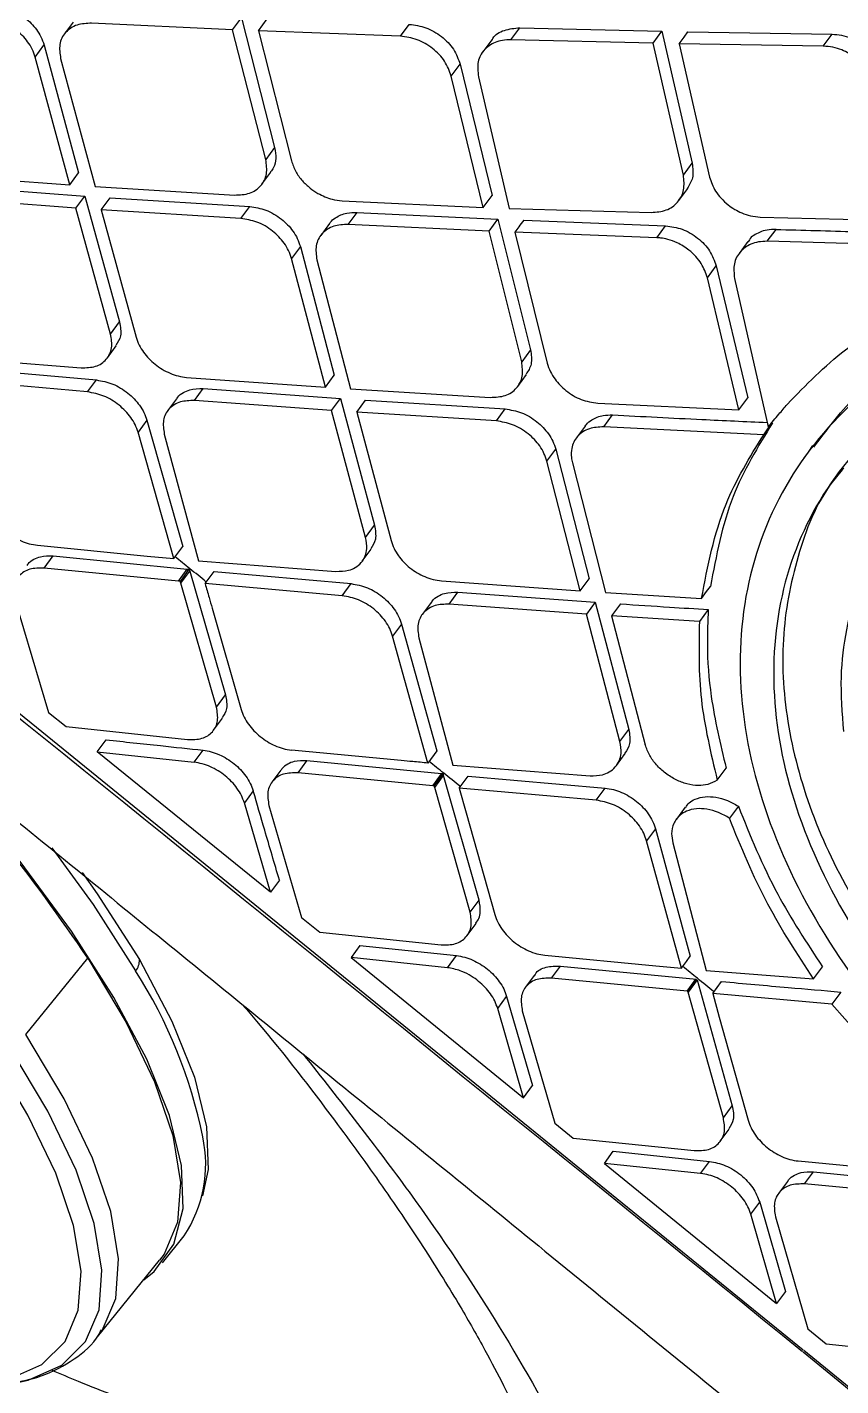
# Model space of a CAD drawing. Extents: x 832 to 912, y 781 to 934.
# Drawn here: x 896.175 to 897.065, y 876.76 to 878.246 of the extents above; entities that cross this region are included whole.
import ezdxf

# ---------------------------------------------------------------- set-up
doc = ezdxf.new("R2010")
doc.units = 0
doc.header["$MEASUREMENT"] = 0
doc.layers.add('1', color=4, linetype='Continuous')

# ---------------------------------------------------------------- blocks, each defined once
blk = doc.blocks.new('2026 SOVEREIGN HL')
at = {"layer": '1', "color": 3, "linetype": 'Continuous', "lineweight": 25}
for p, q in [((65.2946, 79.7044), (63.0382, 81.536)), ((64.4964, 81.1562), (64.4867, 81.143)), ((64.6708, 81.1478), (64.5166, 81.1551)), ((64.6708, 81.1478), (64.6805, 81.1608)), ((64.6805, 81.1609), (64.7167, 81.0191)), ((64.6989, 81.1466), (64.7086, 81.1597)), ((64.8542, 81.1407), (64.8639, 81.1538)), ((64.7071, 81.006), (64.6708, 81.1478)), ((64.6989, 81.1466), (64.735, 81.0045)), ((64.8542, 81.1407), (64.6989, 81.1466)), ((64.954, 81.1368), (64.9443, 81.1237)), ((64.9751, 81.137), (64.9848, 81.1501)), ((65.1304, 81.1331), (64.9751, 81.137)), ((64.9848, 81.1501), (65.1401, 81.1463)), ((65.1304, 81.1331), (65.14, 81.1462)), ((65.1401, 81.1463), (65.1732, 81.0021)), ((65.1686, 81.1457), (65.3263, 81.143)), ((65.3166, 81.1299), (65.3263, 81.143)), ((64.4549, 81.1181), (64.4645, 81.1312)), ((64.4646, 81.1312), (64.5023, 80.9915)), ((65.1636, 80.989), (65.1304, 81.1331)), ((65.3166, 81.1299), (65.1589, 81.1326)), ((65.1589, 81.1326), (65.1923, 80.9868)), ((64.4926, 80.9783), (64.4549, 81.1181)), ((64.4827, 81.1165), (64.5203, 80.9765)), ((64.9098, 81.0972), (64.9195, 81.1103)), ((64.9195, 81.1103), (64.9545, 80.9668)), ((64.9448, 80.9537), (64.9098, 81.0972)), ((64.9395, 81.0966), (64.973, 80.9526)), ((64.7167, 81.0191), (64.7071, 81.006)), ((65.1636, 80.989), (65.1732, 81.0021)), ((64.3411, 80.9893), (64.4926, 80.9783)), ((64.4926, 80.9783), (64.5023, 80.9915)), ((64.7028, 80.9791), (64.7125, 80.9923)), ((64.3593, 80.9772), (64.5092, 80.9661)), ((64.5203, 80.9765), (64.673, 80.9672)), ((65.1586, 80.9612), (65.1683, 80.9743)), ((64.4995, 80.953), (64.3496, 80.964)), ((64.4995, 80.953), (64.5092, 80.9661)), ((64.5092, 80.9661), (64.5471, 80.8284)), ((64.5271, 80.9511), (64.5368, 80.9643)), ((64.5368, 80.9642), (64.6894, 80.9547)), ((64.7905, 80.9609), (64.9448, 80.9537)), ((64.9448, 80.9537), (64.9545, 80.9668)), ((64.5374, 80.8152), (64.4995, 80.953)), ((64.5271, 80.9511), (64.5652, 80.8118)), ((64.6797, 80.9416), (64.5271, 80.9511)), ((64.6797, 80.9416), (64.6894, 80.9547)), ((64.7971, 80.9351), (64.8068, 80.9482)), ((64.8067, 80.9482), (64.9609, 80.9408)), ((64.973, 80.9526), (65.1284, 80.9481)), ((65.2477, 80.943), (65.4044, 80.9391)), ((64.7768, 80.9361), (64.7671, 80.9229)), ((64.9512, 80.9277), (64.7971, 80.9351)), ((64.9512, 80.9277), (64.9609, 80.9408)), ((64.9868, 80.785), (64.9512, 80.9277)), ((64.9609, 80.9408), (64.9965, 80.7981)), ((64.989, 80.9396), (65.1442, 80.9336)), ((65.1345, 80.9205), (65.1442, 80.9336)), ((65.2553, 80.9166), (65.2649, 80.9296)), ((65.1345, 80.9205), (64.9793, 80.9265)), ((64.9793, 80.9265), (65.0147, 80.7835)), ((65.2341, 80.9164), (65.2245, 80.9033)), ((65.4103, 80.9124), (65.2553, 80.9166)), ((64.7448, 80.9109), (64.7351, 80.8978)), ((64.7448, 80.9109), (64.7818, 80.7702)), ((64.7722, 80.7571), (64.7351, 80.8978)), ((64.7629, 80.8962), (64.7998, 80.7552)), ((65.1899, 80.8767), (65.1995, 80.8897)), ((65.1995, 80.8898), (65.2339, 80.7453)), ((65.2242, 80.7323), (65.1899, 80.8767)), ((65.2195, 80.876), (65.2563, 80.7137)), ((64.5374, 80.8152), (64.5471, 80.8284)), ((64.5338, 80.7892), (64.5435, 80.8024)), ((64.9965, 80.7981), (64.9868, 80.785)), ((64.3552, 80.7901), (64.5051, 80.7783)), ((64.5122, 80.7519), (64.3624, 80.7652)), ((64.3722, 80.7784), (64.5219, 80.765)), ((64.5122, 80.7519), (64.5219, 80.765)), ((64.6205, 80.7678), (64.7722, 80.7571)), ((64.7722, 80.7571), (64.7818, 80.7702)), ((64.9825, 80.758), (64.9921, 80.7711)), ((64.6289, 80.7425), (64.6386, 80.7556)), ((64.6386, 80.7556), (64.7886, 80.7447)), ((64.7998, 80.7552), (64.9525, 80.7459)), ((64.6094, 80.7445), (64.5997, 80.7313)), ((64.7789, 80.7316), (64.6289, 80.7425)), ((64.7789, 80.7316), (64.7886, 80.7447)), ((64.7886, 80.7447), (64.8259, 80.6061)), ((64.8066, 80.7297), (64.8162, 80.7428)), ((64.8162, 80.7428), (64.9688, 80.7333)), ((65.07, 80.7396), (65.2242, 80.7323)), ((65.2242, 80.7323), (65.2339, 80.7453)), ((64.5771, 80.721), (64.5674, 80.7078)), ((64.5771, 80.721), (64.6162, 80.583)), ((64.8162, 80.5929), (64.7789, 80.7316)), ((64.9591, 80.7202), (64.8066, 80.7297)), ((64.8066, 80.7297), (64.844, 80.5895)), ((64.9591, 80.7202), (64.9688, 80.7333)), ((65.0765, 80.7137), (65.0861, 80.7267)), ((64.6064, 80.5698), (64.5674, 80.7078)), ((64.596, 80.7058), (64.6336, 80.5673)), ((65.0561, 80.7146), (65.0464, 80.7014)), ((65.2514, 80.7051), (65.0765, 80.7137)), ((65.0144, 80.6762), (65.024, 80.6892)), ((65.0508, 80.5346), (65.0144, 80.6762)), ((65.024, 80.6893), (65.0605, 80.5477)), ((65.0422, 80.6745), (65.0784, 80.5327)), ((64.8162, 80.5929), (64.8259, 80.6061)), ((64.4574, 80.5842), (64.5772, 80.5725)), ((64.4647, 80.5594), (64.4745, 80.5726)), ((64.4745, 80.5726), (64.6212, 80.5582)), ((64.5772, 80.5725), (64.6064, 80.5698)), ((64.8125, 80.5668), (64.8222, 80.5799)), ((64.6115, 80.545), (64.4647, 80.5594)), ((64.6115, 80.545), (64.6212, 80.5582)), ((64.6136, 80.5448), (64.6233, 80.558)), ((64.6212, 80.5582), (64.6233, 80.558)), ((64.6233, 80.558), (64.6239, 80.5561)), ((64.6336, 80.5673), (64.7837, 80.5557)), ((64.6141, 80.5429), (64.6238, 80.5561)), ((64.6531, 80.4074), (64.6141, 80.5429)), ((64.6239, 80.5561), (64.6629, 80.4206)), ((64.6407, 80.5423), (64.6504, 80.5555)), ((64.7906, 80.5291), (64.6407, 80.5423)), ((64.6504, 80.5555), (64.8003, 80.5423)), ((64.7906, 80.5291), (64.8003, 80.5423)), ((64.8991, 80.5453), (65.0508, 80.5346)), ((65.0508, 80.5346), (65.0605, 80.5477)), ((64.9074, 80.5198), (64.9171, 80.5329)), ((64.9171, 80.533), (65.0672, 80.5221)), ((65.0784, 80.5327), (65.1835, 80.5261)), ((64.4331, 80.524), (64.4694, 80.4016)), ((64.6484, 80.5154), (64.6801, 80.4048)), ((64.8878, 80.5217), (64.8781, 80.5086)), ((65.0575, 80.5089), (64.9074, 80.5198)), ((65.0671, 80.522), (65.0575, 80.5089)), ((65.0672, 80.5221), (65.1039, 80.3827)), ((65.0948, 80.5202), (65.0851, 80.5071)), ((65.1908, 80.514), (65.1811, 80.5009)), ((64.8554, 80.4981), (64.8457, 80.4849)), ((64.8554, 80.4981), (64.894, 80.3594)), ((65.0942, 80.3696), (65.0575, 80.5089)), ((65.1811, 80.5009), (65.0851, 80.5071)), ((65.0851, 80.5071), (65.122, 80.3662)), ((64.8842, 80.3462), (64.8457, 80.4849)), ((64.8744, 80.4829), (64.9114, 80.3437)), ((64.6531, 80.4074), (64.6629, 80.4206)), ((64.4694, 80.4016), (64.4886, 80.386)), ((64.6499, 80.3821), (64.6597, 80.3953)), ((64.4886, 80.386), (64.6214, 80.3719)), ((65.0942, 80.3696), (65.1039, 80.3827)), ((64.5228, 80.3584), (64.5326, 80.3716)), ((64.7121, 80.205), (64.5228, 80.3584)), ((64.5228, 80.3584), (64.6287, 80.347)), ((64.6287, 80.347), (64.6384, 80.3602)), ((64.8552, 80.3489), (64.7351, 80.3604)), ((64.7423, 80.3354), (64.752, 80.3486)), ((64.8992, 80.3344), (64.752, 80.3486)), ((64.894, 80.3594), (64.8842, 80.3462)), ((65.0904, 80.3434), (65.1001, 80.3565)), ((64.7234, 80.3383), (64.7137, 80.3251)), ((64.8895, 80.3213), (64.7423, 80.3354)), ((64.8895, 80.3213), (64.8992, 80.3344)), ((64.8913, 80.3211), (64.901, 80.3342)), ((64.9114, 80.3437), (65.0616, 80.3322)), ((65.2006, 80.3275), (65.2103, 80.3407)), ((64.8918, 80.3194), (64.9015, 80.3326)), ((64.9304, 80.1831), (64.8918, 80.3194)), ((64.9402, 80.1963), (64.9015, 80.3326)), ((64.9184, 80.3186), (64.9282, 80.3318)), ((64.9282, 80.3318), (65.0781, 80.3187)), ((65.0684, 80.3055), (65.0781, 80.3187)), ((64.6933, 80.3158), (64.6836, 80.3025)), ((64.9184, 80.3186), (64.926, 80.2918)), ((65.0684, 80.3055), (64.9184, 80.3186)), ((64.7121, 80.205), (64.6836, 80.3025)), ((64.7105, 80.2998), (64.7462, 80.1773)), ((64.926, 80.2918), (64.9574, 80.1805)), ((65.1656, 80.298), (65.1559, 80.2849)), ((65.2237, 80.299), (65.2139, 80.2859)), ((65.1331, 80.2743), (65.1234, 80.2611)), ((65.1331, 80.2743), (65.1712, 80.135)), ((65.1615, 80.1219), (65.1234, 80.2611)), ((65.152, 80.2591), (65.1887, 80.1194)), ((64.7219, 80.2182), (64.7121, 80.205)), ((64.9304, 80.1831), (64.9402, 80.1963)), ((64.7462, 80.1773), (64.766, 80.1613)), ((64.9272, 80.1576), (64.9369, 80.1708)), ((64.766, 80.1613), (64.8986, 80.1474)), ((64.81, 80.1468), (64.8002, 80.1335)), ((64.81, 80.1468), (64.9155, 80.1356)), ((64.4446, 80.0493), (64.5123, 80.1328)), ((64.8002, 80.1335), (64.9889, 79.9803)), ((64.9058, 80.1224), (64.8002, 80.1335)), ((64.9058, 80.1224), (64.9155, 80.1356)), ((65.0123, 80.136), (65.1334, 80.1245)), ((65.0005, 80.1138), (64.9908, 80.1006)), ((65.0194, 80.111), (65.0292, 80.1241)), ((65.1676, 80.0968), (65.0194, 80.111)), ((65.0292, 80.1241), (65.1779, 80.1099)), ((65.1334, 80.1245), (65.1615, 80.1219)), ((65.1887, 80.1194), (65.306, 80.1102)), ((65.306, 80.1102), (65.3157, 80.1234)), ((65.1676, 80.0968), (65.1773, 80.1099)), ((65.1685, 80.0967), (65.1783, 80.1099)), ((65.1785, 80.109), (65.1688, 80.0958)), ((65.2073, 79.9583), (65.1688, 80.0958)), ((65.1785, 80.109), (65.2171, 79.9715)), ((65.1957, 80.0942), (65.2054, 80.1073)), ((64.9606, 80.0779), (64.9703, 80.0911)), ((64.9703, 80.0911), (64.9986, 79.9935)), ((65.1957, 80.0942), (65.2029, 80.0682)), ((65.326, 80.0827), (65.1957, 80.0942)), ((65.4154, 79.981), (65.326, 80.0827)), ((64.9889, 79.9803), (64.9606, 80.0779)), ((64.9875, 80.0751), (65.023, 79.9526)), ((65.2029, 80.0682), (65.2344, 79.9557)), ((64.9889, 79.9803), (64.9986, 79.9935)), ((65.2073, 79.9583), (65.2171, 79.9715)), ((65.023, 79.9526), (65.0431, 79.9362)), ((65.0431, 79.9362), (65.1754, 79.9224)), ((65.204, 79.9328), (65.2138, 79.946)), ((65.0772, 79.9085), (65.0869, 79.9217)), ((65.0869, 79.9217), (65.1923, 79.9106)), ((65.0772, 79.9085), (65.2655, 79.7552)), ((65.1825, 79.8975), (65.0772, 79.9085)), ((65.1825, 79.8975), (65.1923, 79.9106)), ((65.2892, 79.9111), (65.4106, 79.8995)), ((65.2773, 79.8888), (65.2676, 79.8756)), ((65.2962, 79.886), (65.306, 79.8992)), ((65.306, 79.8992), (65.4546, 79.8848)), ((65.4446, 79.8717), (65.2962, 79.886)), ((65.2373, 79.8528), (65.2471, 79.866)), ((65.2471, 79.866), (65.2752, 79.7684)), ((65.2655, 79.7552), (65.2373, 79.8528)), ((65.2643, 79.8501), (65.2996, 79.7274)), ((64.594, 79.7999), (64.6176, 79.8291)), ((64.5232, 79.719), (64.5909, 79.8025)), ((65.2752, 79.7684), (65.2655, 79.7552)), ((65.2996, 79.7274), (65.3197, 79.711)), ((64.5232, 79.719), (64.527, 79.7239)), ((65.3197, 79.711), (65.452, 79.6972)), ((67.9497, 77.5304), (65.2952, 79.7039))]:
    blk.add_line(p, q, dxfattribs=at)
at = {"layer": '1', "color": 3, "linetype": 'Continuous', "lineweight": 25, "flags": 128}
for points in [[(65.1589, 81.1326), (65.1644, 81.1399), (65.1686, 81.1457)], [(64.429, 79.6676), (64.4473, 79.6716), (64.4841, 79.688), (64.51, 79.7137), (64.5247, 79.7485), (64.5278, 79.7917), (64.5194, 79.8428), (64.4996, 79.901), (64.4686, 79.9654), (64.427, 80.0352), (64.3753, 80.1092), (64.3143, 80.1865), (64.2449, 80.2659), (64.168, 80.3462), (64.0849, 80.4263), (63.9966, 80.505), (63.9046, 80.5811), (63.8102, 80.6536), (63.7146, 80.7213), (63.6194, 80.7834), (63.5259, 80.8388), (63.4354, 80.8868), (63.3494, 80.9267)], [(64.426, 79.6725), (64.4622, 79.6886), (64.4876, 79.7139), (64.502, 79.748), (64.5051, 79.7905), (64.4968, 79.8407), (64.4774, 79.8978), (64.447, 79.9611), (64.4061, 80.0297)], [(65.2514, 80.7051), (65.2568, 80.7125), (65.2611, 80.7183)], [(65.3049, 80.6932), (65.3, 80.6862), (65.295, 80.6793)], [(64.6064, 80.5698), (64.6119, 80.5772), (64.6162, 80.583)], [(65.1835, 80.5261), (65.189, 80.5336), (65.1932, 80.5392)], [(64.5738, 79.7813), (64.5851, 79.7904), (64.6066, 79.8202), (64.6166, 79.859), (64.6149, 79.9061), (64.6016, 79.9608), (64.5768, 80.0223), (64.541, 80.0898), (64.4946, 80.1622), (64.4384, 80.2386), (64.373, 80.3177), (64.3134, 80.3838)], [(64.4731, 80.2533), (64.5182, 80.1914), (64.5646, 80.1189)], [(64.5062, 80.2266), (64.5227, 80.2032), (64.5688, 80.1312)], [(64.5123, 80.1328), (64.5542, 80.0626), (64.5854, 79.9977), (64.6053, 79.9391), (64.6138, 79.8877), (64.6106, 79.8442), (64.5959, 79.8092), (64.5909, 79.8025)], [(64.5688, 80.1312), (64.6044, 80.0641), (64.629, 80.0029), (64.6422, 79.9485), (64.6439, 79.9017), (64.6379, 79.8729)], [(65.1615, 80.1219), (65.167, 80.1292), (65.1712, 80.135)], [(65.3357, 80.0958), (65.3303, 80.0885), (65.326, 80.0827)], [(64.527, 79.7239), (64.5282, 79.7257), (64.543, 79.7607), (64.5461, 79.8042), (64.5377, 79.8557), (64.5177, 79.9142), (64.4865, 79.9791), (64.4446, 80.0493)]]:
    blk.add_lwpolyline(points, dxfattribs=at)
at = {"layer": '1', "color": 3, "linetype": 'Continuous', "lineweight": 25}
for centre, radius, start, end in [((62.9241, 79.0686), 1.9118, 33.8243, 43.4616), ((64.552, 80.1301), 0.0169, 318.5988, 3.7567), ((64.1069, 79.8278), 0.5425, 11.6619, 32.4593), ((64.4994, 79.9076), 0.1419, 326.421, 12.1469)]:
    blk.add_arc(centre, radius, start, end, dxfattribs=at)
for points, knots in [([(65.2939, 79.7025), (64.8285, 80.0795), (64.1129, 80.6591), (62.8118, 81.69), (61.978, 82.3464), (61.3973, 82.8036)], [0, 0, 0, 0, 0.360925, 0.55487, 1, 1, 1, 1]), ([(61.3533, 82.7876), (61.4809, 82.6836), (61.7413, 82.4714), (62.1237, 82.1604), (62.4895, 81.8632), (62.8226, 81.5926), (63.1215, 81.3499), (63.3865, 81.1347), (63.6181, 80.9467), (63.818, 80.7843), (64.0052, 80.6322), (64.1895, 80.4824), (64.3846, 80.3237), (64.5854, 80.1603), (64.7957, 79.9891), (65.0202, 79.8062), (65.2592, 79.6114), (65.5153, 79.4025), (65.7928, 79.1761), (66.1009, 78.9244), (66.4468, 78.6418), (66.8224, 78.3345), (67.2266, 78.0038), (67.6579, 77.651), (68.1234, 77.2704), (68.6072, 76.8749), (68.9361, 76.6068), (69.0982, 76.4746)], [0, 0, 0, 0, 0.049445, 0.100866, 0.148055, 0.191016, 0.22976, 0.263698, 0.293563, 0.319356, 0.341079, 0.366002, 0.390687, 0.416599, 0.443737, 0.472101, 0.503524, 0.536326, 0.571311, 0.611051, 0.655739, 0.705377, 0.75672, 0.812473, 0.872625, 0.937195, 1, 1, 1, 1]), ([(65.0726, 79.1273), (65.0527, 79.1134), (65.013, 79.0855), (64.9253, 79.07), (64.8183, 79.0741), (64.6918, 79.0996), (64.5488, 79.1451), (64.3912, 79.2101), (64.2218, 79.2934), (64.0433, 79.3933), (63.8586, 79.5082), (63.6709, 79.6357), (63.4834, 79.7736), (63.2991, 79.9198), (63.1214, 80.0717), (62.9533, 80.2269), (62.7975, 80.3829), (62.6566, 80.5371), (62.5337, 80.6869), (62.431, 80.8299), (62.3503, 80.964), (62.293, 81.0869), (62.2602, 81.1965), (62.2534, 81.2905), (62.2702, 81.3691), (62.3023, 81.4061), (62.3183, 81.4246)], [0, 0, 0, 0, 0.041545, 0.083199, 0.124791, 0.166409, 0.208193, 0.249806, 0.291498, 0.333126, 0.374848, 0.41649, 0.458179, 0.499798, 0.541472, 0.583108, 0.624768, 0.666533, 0.708215, 0.749902, 0.791642, 0.833488, 0.875109, 0.916773, 0.958434, 1, 1, 1, 1]), ([(64.9884, 79.3769), (64.9754, 79.3672), (64.9512, 79.3492), (64.9055, 79.3355), (64.8679, 79.3306), (64.8407, 79.3296), (64.8242, 79.3296), (64.8089, 79.3302), (64.7952, 79.3312), (64.7831, 79.3323), (64.7727, 79.3334), (64.7448, 79.3369), (64.6995, 79.3451), (64.6343, 79.362), (64.5821, 79.3785), (64.5418, 79.3926), (64.5129, 79.4034), (64.4833, 79.4151), (64.4532, 79.4275), (64.4225, 79.4407), (64.3834, 79.4582), (64.3238, 79.4863), (64.2601, 79.5188), (64.1996, 79.5514), (64.1545, 79.5766), (64.1045, 79.6054), (64.0496, 79.6382), (63.9897, 79.6752), (63.9254, 79.7165), (63.8576, 79.7615), (63.7876, 79.8096), (63.7124, 79.8631), (63.633, 79.9217), (63.5559, 79.9808), (63.491, 80.0322), (63.409, 80.0988), (63.3058, 80.1862), (63.2109, 80.2718), (63.1493, 80.3297), (63.118, 80.3596), (63.0872, 80.3895), (63.0571, 80.4195), (63.0275, 80.4493), (62.9967, 80.481), (62.9552, 80.5247), (62.9089, 80.575), (62.8605, 80.63), (62.8202, 80.6776), (62.7825, 80.7242), (62.7466, 80.7705), (62.7109, 80.8191), (62.6703, 80.8778), (62.6307, 80.9408), (62.5955, 81.0041), (62.5742, 81.0484), (62.5612, 81.0788), (62.5536, 81.098), (62.5467, 81.1167), (62.5407, 81.1351), (62.5354, 81.153), (62.5309, 81.1704), (62.5281, 81.1832), (62.5259, 81.1946), (62.5238, 81.2072), (62.5219, 81.2226), (62.5207, 81.2387), (62.5203, 81.2536), (62.5209, 81.2699), (62.5227, 81.2874), (62.5282, 81.3164), (62.542, 81.3532), (62.564, 81.3767), (62.575, 81.3885)], [0, 0, 0, 0, 0.032081, 0.059652, 0.082702, 0.091195, 0.098855, 0.105681, 0.111672, 0.116829, 0.121151, 0.124638, 0.151188, 0.173893, 0.194608, 0.203779, 0.212951, 0.222125, 0.2313, 0.240476, 0.249653, 0.265685, 0.291888, 0.302887, 0.315016, 0.328277, 0.342668, 0.358189, 0.37484, 0.392277, 0.410073, 0.428231, 0.449604, 0.470705, 0.487513, 0.500029, 0.535065, 0.5701, 0.57928, 0.588461, 0.597641, 0.606822, 0.616002, 0.625183, 0.63602, 0.656478, 0.672124, 0.68777, 0.701872, 0.717004, 0.733165, 0.750356, 0.776854, 0.799603, 0.820408, 0.828267, 0.836125, 0.843981, 0.851836, 0.859689, 0.867541, 0.875391, 0.87742, 0.883558, 0.893406, 0.900174, 0.907996, 0.916871, 0.926798, 0.937775, 0.968905, 1, 1, 1, 1]), ([(64.4089, 81.1747), (64.4148, 81.1738), (64.4268, 81.1719), (64.4439, 81.1618), (64.4551, 81.1504), (64.4616, 81.14), (64.4636, 81.1342), (64.4646, 81.1312)], [0, 0, 0, 0, 0.244814, 0.498532, 0.730586, 0.860738, 1, 1, 1, 1]), ([(64.4549, 81.1181), (64.4539, 81.121), (64.452, 81.1267), (64.4455, 81.1371), (64.4365, 81.1464), (64.4259, 81.1535), (64.4141, 81.1593), (64.4051, 81.1607), (64.3992, 81.1616)], [0, 0, 0, 0, 0.137001, 0.266105, 0.499701, 0.628332, 0.754846, 1, 1, 1, 1]), ([(64.5166, 81.1551), (64.5111, 81.1548), (64.5027, 81.1544), (64.4935, 81.1499), (64.4861, 81.1435), (64.4804, 81.1324), (64.4819, 81.1218), (64.4827, 81.1165)], [0, 0, 0, 0, 0.239969, 0.368005, 0.501066, 0.750365, 1, 1, 1, 1]), ([(64.8639, 81.1538), (64.87, 81.153), (64.8822, 81.1513), (64.8996, 81.1411), (64.9134, 81.1269), (64.9175, 81.1158), (64.9195, 81.1103)], [0, 0, 0, 0, 0.250022, 0.499999, 0.750004, 1, 1, 1, 1]), ([(64.9098, 81.0972), (64.9078, 81.1027), (64.9038, 81.1138), (64.8899, 81.128), (64.8726, 81.1383), (64.8603, 81.1399), (64.8542, 81.1407)], [0, 0, 0, 0, 0.249991, 0.500011, 0.749983, 1, 1, 1, 1]), ([(64.9751, 81.137), (64.972, 81.1369), (64.9659, 81.1367), (64.9553, 81.1336), (64.945, 81.1264), (64.9378, 81.1131), (64.9389, 81.1022), (64.9395, 81.0966)], [0, 0, 0, 0, 0.134275, 0.262703, 0.500918, 0.744206, 1, 1, 1, 1]), ([(64.9544, 81.1366), (64.9547, 81.1372), (64.9571, 81.1424), (64.9675, 81.1484), (64.979, 81.1495), (64.9848, 81.1501)], [0, 0, 0, 0, 0.064232, 0.528593, 1, 1, 1, 1]), ([(65.3263, 81.143), (65.3297, 81.1428), (65.3365, 81.1423), (65.3465, 81.1391), (65.3557, 81.1344), (65.3663, 81.1267), (65.3767, 81.1149), (65.3801, 81.1044), (65.3818, 81.0994)], [0, 0, 0, 0, 0.140708, 0.27698, 0.40883, 0.536261, 0.776784, 1, 1, 1, 1]), ([(65.3721, 81.0863), (65.3702, 81.0919), (65.3663, 81.1032), (65.3529, 81.1173), (65.3391, 81.1253), (65.3268, 81.1292), (65.3201, 81.1297), (65.3166, 81.1299)], [0, 0, 0, 0, 0.251335, 0.499124, 0.724412, 0.856016, 1, 1, 1, 1]), ([(64.7167, 81.0191), (64.7174, 81.015), (64.7186, 81.0073), (64.7165, 80.9982), (64.7134, 80.994), (64.7123, 80.9925)], [0, 0, 0, 0, 0.4113942, 0.7829332, 1, 1, 1, 1]), ([(64.673, 80.9672), (64.6786, 80.9674), (64.69, 80.9679), (64.7023, 80.9766), (64.7092, 80.9898), (64.7078, 81.0006), (64.7071, 81.006)], [0, 0, 0, 0, 0.250014, 0.500007, 0.749992, 1, 1, 1, 1]), ([(64.735, 81.0045), (64.7364, 81.0006), (64.739, 80.993), (64.7464, 80.9829), (64.7549, 80.9749), (64.7658, 80.9676), (64.7781, 80.9624), (64.7869, 80.9613), (64.7905, 80.9609)], [0, 0, 0, 0, 0.181435, 0.346843, 0.496138, 0.629361, 0.846652, 1, 1, 1, 1]), ([(65.1732, 81.0021), (65.1739, 80.9965), (65.1752, 80.9861), (65.1702, 80.9782), (65.1679, 80.9745)], [0, 0, 0, 0, 0.5392329, 1, 1, 1, 1]), ([(65.1284, 80.9481), (65.1341, 80.9486), (65.1456, 80.9495), (65.1581, 80.9588), (65.1653, 80.9724), (65.1642, 80.9835), (65.1636, 80.989)], [0, 0, 0, 0, 0.250003, 0.499993, 0.749986, 1, 1, 1, 1]), ([(65.1923, 80.9868), (65.1941, 80.9816), (65.1968, 80.9735), (65.2047, 80.9634), (65.2139, 80.9547), (65.2252, 80.9481), (65.2374, 80.944), (65.2441, 80.9434), (65.2477, 80.943)], [0, 0, 0, 0, 0.233466, 0.362655, 0.499758, 0.720691, 0.853148, 1, 1, 1, 1]), ([(64.6894, 80.9547), (64.6953, 80.9537), (64.7073, 80.9518), (64.7244, 80.9417), (64.7355, 80.9301), (64.742, 80.9196), (64.7438, 80.9139), (64.7448, 80.9109)], [0, 0, 0, 0, 0.246042, 0.499585, 0.733984, 0.863181, 1, 1, 1, 1]), ([(64.7769, 80.936), (64.7771, 80.9364), (64.7786, 80.9389), (64.7844, 80.9435), (64.7941, 80.948), (64.803, 80.9482), (64.8068, 80.9482)], [0, 0, 0, 0, 0.041473, 0.286977, 0.696427, 1, 1, 1, 1]), ([(64.7351, 80.8978), (64.7342, 80.9007), (64.7323, 80.9064), (64.7259, 80.9169), (64.7148, 80.9286), (64.6976, 80.9387), (64.6856, 80.9406), (64.6797, 80.9416)], [0, 0, 0, 0, 0.135209, 0.26385, 0.500361, 0.754084, 1, 1, 1, 1]), ([(64.7971, 80.9351), (64.7916, 80.9349), (64.7832, 80.9345), (64.774, 80.9299), (64.7665, 80.9234), (64.7607, 80.9123), (64.7622, 80.9016), (64.7629, 80.8962)], [0, 0, 0, 0, 0.239382, 0.36754, 0.500988, 0.750316, 1, 1, 1, 1]), ([(64.989, 80.9396), (64.9872, 80.9372), (64.984, 80.9328), (64.9808, 80.9284), (64.9793, 80.9265)], [0, 0, 0, 0, 0.559984, 1, 1, 1, 1]), ([(65.1442, 80.9336), (65.1503, 80.9327), (65.1625, 80.931), (65.1798, 80.9207), (65.1935, 80.9064), (65.1975, 80.8953), (65.1995, 80.8898)], [0, 0, 0, 0, 0.249989, 0.499994, 0.750002, 1, 1, 1, 1]), ([(65.2649, 80.9296), (65.2616, 80.9296), (65.2552, 80.9294), (65.245, 80.9259), (65.2372, 80.9217), (65.235, 80.9169), (65.2346, 80.9161)], [0, 0, 0, 0, 0.263405, 0.504929, 0.920884, 1, 1, 1, 1]), ([(65.2649, 80.9296), (65.2938, 80.9288), (65.3454, 80.9273), (65.3972, 80.9261), (65.42, 80.9255)], [0, 0, 0, 0, 0.560005, 1, 1, 1, 1]), ([(65.1899, 80.8767), (65.188, 80.8819), (65.1852, 80.8901), (65.1773, 80.9001), (65.1687, 80.9082), (65.1581, 80.9148), (65.1475, 80.9187), (65.1399, 80.9202), (65.1359, 80.9204), (65.1345, 80.9205)], [0, 0, 0, 0, 0.23713, 0.365266, 0.499445, 0.689015, 0.835717, 0.93943, 1, 1, 1, 1]), ([(65.2553, 80.9166), (65.252, 80.9165), (65.2457, 80.9163), (65.2352, 80.913), (65.225, 80.9057), (65.2179, 80.8925), (65.219, 80.8816), (65.2195, 80.876)], [0, 0, 0, 0, 0.140257, 0.270661, 0.5009, 0.748075, 1, 1, 1, 1]), ([(65.3064, 80.6917), (65.3215, 80.7119), (65.3559, 80.7577), (65.4331, 80.8114), (65.5301, 80.8527), (65.64, 80.8737), (65.7575, 80.8735), (65.8779, 80.852), (65.9962, 80.8095), (66.1078, 80.7474), (66.2082, 80.668), (66.2938, 80.5743), (66.3613, 80.4699), (66.4082, 80.3592), (66.4329, 80.2466), (66.4353, 80.1369), (66.4135, 80.0357), (66.383, 79.9619), (66.3537, 79.9288), (66.3458, 79.9199)], [0, 0, 0, 0, 0.048639, 0.11069, 0.172379, 0.234415, 0.296266, 0.358117, 0.42014, 0.481836, 0.543898, 0.605646, 0.667582, 0.729566, 0.791338, 0.853388, 0.915067, 0.977098, 1, 1, 1, 1]), ([(65.793, 79.7869), (65.742, 79.807), (65.64, 79.8473), (65.4989, 79.9464), (65.3785, 80.0656), (65.2876, 80.2006), (65.2331, 80.3419), (65.2193, 80.4809), (65.2478, 80.6087), (65.3164, 80.7177), (65.4212, 80.8007), (65.5551, 80.8518), (65.7083, 80.8665), (65.8694, 80.8427), (66.0268, 80.7816), (66.1693, 80.6864), (66.2874, 80.5638), (66.373, 80.4221), (66.4209, 80.2718), (66.4286, 80.1239), (66.3956, 79.9893), (66.325, 79.8781), (66.2219, 79.7975), (66.0932, 79.754), (65.947, 79.7466), (65.8443, 79.7735), (65.793, 79.7869)], [0, 0, 0, 0, 0.0416074, 0.0832418, 0.1248685, 0.1664638, 0.2080512, 0.2497013, 0.2914262, 0.3332012, 0.3749703, 0.4167003, 0.4583914, 0.5000238, 0.5416071, 0.5831932, 0.6247989, 0.6664158, 0.7080566, 0.7497138, 0.7913823, 0.8331245, 0.8749397, 0.9167278, 0.9584016, 1, 1, 1, 1]), ([(65.2773, 80.7385), (65.2975, 80.7594), (65.3393, 80.8028), (65.3954, 80.833), (65.4245, 80.8486)], [0, 0, 0, 0, 0.480992, 1, 1, 1, 1]), ([(64.5471, 80.8284), (64.5481, 80.8231), (64.5498, 80.8133), (64.5452, 80.806), (64.5431, 80.8026)], [0, 0, 0, 0, 0.539287, 1, 1, 1, 1]), ([(65.7944, 79.8178), (65.7465, 79.8366), (65.6506, 79.8742), (65.5181, 79.9672), (65.4051, 80.0792), (65.32, 80.2061), (65.269, 80.3389), (65.2564, 80.4696), (65.2833, 80.5898), (65.3477, 80.6922), (65.446, 80.7701), (65.5715, 80.8178), (65.7151, 80.8314), (65.8661, 80.8088), (66.0137, 80.7513), (66.1474, 80.6619), (66.2583, 80.5469), (66.3388, 80.4141), (66.3839, 80.2733), (66.3913, 80.1347), (66.3605, 80.0087), (66.2942, 79.9043), (66.1974, 79.8285), (66.0764, 79.7875), (65.939, 79.7802), (65.8426, 79.8053), (65.7944, 79.8178)], [0, 0, 0, 0, 0.04161, 0.083271, 0.124923, 0.166513, 0.208077, 0.24971, 0.291446, 0.33324, 0.375013, 0.416729, 0.458406, 0.500035, 0.541625, 0.583217, 0.624828, 0.666452, 0.708096, 0.749746, 0.791398, 0.83314, 0.874969, 0.916762, 0.958421, 1, 1, 1, 1]), ([(64.5051, 80.7783), (64.5106, 80.7784), (64.5216, 80.7786), (64.5334, 80.7869), (64.5399, 80.7996), (64.5382, 80.81), (64.5374, 80.8152)], [0, 0, 0, 0, 0.249997, 0.500006, 0.75001, 1, 1, 1, 1]), ([(64.5652, 80.8118), (64.5662, 80.8089), (64.5681, 80.8033), (64.5746, 80.7929), (64.5856, 80.7814), (64.5995, 80.7731), (64.6115, 80.769), (64.6175, 80.7682), (64.6205, 80.7678)], [0, 0, 0, 0, 0.135032, 0.263466, 0.49957, 0.743244, 0.870117, 1, 1, 1, 1]), ([(64.9965, 80.7981), (64.9973, 80.7926), (64.9988, 80.7824), (64.9939, 80.7748), (64.9917, 80.7714)], [0, 0, 0, 0, 0.542588, 1, 1, 1, 1]), ([(64.9525, 80.7459), (64.9582, 80.7462), (64.9696, 80.7467), (64.9819, 80.7555), (64.9889, 80.7687), (64.9875, 80.7795), (64.9868, 80.785)], [0, 0, 0, 0, 0.250007, 0.499994, 0.749995, 1, 1, 1, 1]), ([(65.0147, 80.7835), (65.0157, 80.7803), (65.0177, 80.7743), (65.0243, 80.7637), (65.0351, 80.7525), (65.0518, 80.7424), (65.0639, 80.7405), (65.07, 80.7396)], [0, 0, 0, 0, 0.146192, 0.278499, 0.500506, 0.746326, 1, 1, 1, 1]), ([(64.5219, 80.765), (64.5279, 80.7639), (64.5397, 80.7617), (64.5567, 80.7513), (64.5678, 80.7397), (64.5742, 80.7293), (64.5761, 80.7238), (64.5771, 80.721)], [0, 0, 0, 0, 0.252345, 0.499555, 0.740357, 0.867954, 1, 1, 1, 1]), ([(64.5674, 80.7078), (64.5664, 80.7106), (64.5645, 80.7161), (64.5581, 80.7265), (64.547, 80.7381), (64.53, 80.7486), (64.5181, 80.7508), (64.5122, 80.7519)], [0, 0, 0, 0, 0.131485, 0.258844, 0.500194, 0.748004, 1, 1, 1, 1]), ([(64.6097, 80.7443), (64.6101, 80.7449), (64.6116, 80.7479), (64.6166, 80.7513), (64.6254, 80.7554), (64.6335, 80.7555), (64.6386, 80.7556)], [0, 0, 0, 0, 0.077867, 0.339157, 0.580177, 1, 1, 1, 1]), ([(66.3013, 80.2915), (66.2917, 80.3248), (66.2751, 80.3829), (66.234, 80.4581), (66.1928, 80.5165), (66.1493, 80.5657), (66.0939, 80.617), (66.0224, 80.6681), (65.9473, 80.7063), (65.8789, 80.731), (65.8169, 80.747), (65.7455, 80.7566), (65.6759, 80.7563), (65.6182, 80.7481), (65.5723, 80.7363), (65.5331, 80.7219), (65.4964, 80.7037), (65.464, 80.6828), (65.4252, 80.6512), (65.3845, 80.6039), (65.3554, 80.5459), (65.3405, 80.4904), (65.3341, 80.4389), (65.337, 80.4008), (65.3385, 80.3806)], [0, 0, 0, 0, 0.071765, 0.125006, 0.16829, 0.20998, 0.250059, 0.311063, 0.374942, 0.409259, 0.450925, 0.499892, 0.55297, 0.594623, 0.624816, 0.657688, 0.689468, 0.720167, 0.749798, 0.81112, 0.874697, 0.911518, 0.953227, 1, 1, 1, 1]), ([(64.6289, 80.7425), (64.6236, 80.7424), (64.6155, 80.7422), (64.6066, 80.738), (64.5993, 80.732), (64.5937, 80.7214), (64.5953, 80.711), (64.596, 80.7058)], [0, 0, 0, 0, 0.235514, 0.364677, 0.501146, 0.750486, 1, 1, 1, 1]), ([(65.2563, 80.7137), (65.2602, 80.7183), (65.2672, 80.7266), (65.2742, 80.7349), (65.2773, 80.7385)], [0, 0, 0, 0, 0.560018, 1, 1, 1, 1]), ([(65.0144, 80.6762), (65.0134, 80.679), (65.0116, 80.6847), (65.0053, 80.6953), (64.9942, 80.707), (64.9771, 80.7173), (64.9651, 80.7192), (64.9591, 80.7202)], [0, 0, 0, 0, 0.132797, 0.260675, 0.500412, 0.753223, 1, 1, 1, 1]), ([(64.9688, 80.7333), (64.9747, 80.7323), (64.9868, 80.7304), (65.0038, 80.7201), (65.0149, 80.7084), (65.0213, 80.6979), (65.0231, 80.6922), (65.024, 80.6893)], [0, 0, 0, 0, 0.247216, 0.499484, 0.737294, 0.865646, 1, 1, 1, 1]), ([(65.0564, 80.7144), (65.0568, 80.7151), (65.0585, 80.718), (65.0647, 80.7226), (65.0743, 80.7267), (65.0827, 80.7267), (65.0861, 80.7267)], [0, 0, 0, 0, 0.076831, 0.32463, 0.72469, 1, 1, 1, 1]), ([(65.0861, 80.7267), (65.1187, 80.7251), (65.1749, 80.7222), (65.2314, 80.7196), (65.2552, 80.7185)], [0, 0, 0, 0, 0.579567, 1, 1, 1, 1]), ([(65.0765, 80.7137), (65.071, 80.7134), (65.0626, 80.713), (65.0534, 80.7084), (65.0458, 80.7019), (65.0412, 80.6922), (65.0406, 80.6819), (65.0418, 80.6765), (65.0422, 80.6745)], [0, 0, 0, 0, 0.237642, 0.366005, 0.500383, 0.74946, 0.910543, 1, 1, 1, 1]), ([(65.1835, 80.5261), (65.1903, 80.5615), (65.2027, 80.6259), (65.2362, 80.6805), (65.2514, 80.7051)], [0, 0, 0, 0, 0.547784, 1, 1, 1, 1]), ([(65.2611, 80.7182), (65.2451, 80.6921), (65.2117, 80.6373), (65.1996, 80.5729), (65.1932, 80.5392)], [0, 0, 0, 0, 0.477459, 1, 1, 1, 1]), ([(65.339, 80.6686), (65.3347, 80.6636), (65.3107, 80.6358), (65.2865, 80.5727), (65.2689, 80.4828), (65.2754, 80.3856), (65.303, 80.2865), (65.3515, 80.1883), (65.418, 80.0947), (65.5, 80.0091), (65.5941, 79.9346), (65.697, 79.8725), (65.769, 79.8453), (65.805, 79.8317)], [0, 0, 0, 0, 0.021288, 0.118993, 0.217107, 0.31462, 0.412697, 0.510472, 0.608247, 0.705989, 0.803855, 0.902029, 1, 1, 1, 1]), ([(64.4024, 80.6285), (64.4034, 80.6257), (64.4053, 80.6203), (64.4118, 80.6099), (64.4228, 80.5983), (64.4367, 80.5899), (64.4485, 80.5856), (64.4544, 80.5847), (64.4574, 80.5842)], [0, 0, 0, 0, 0.132276, 0.259873, 0.500236, 0.742356, 0.869331, 1, 1, 1, 1]), ([(64.8259, 80.6061), (64.8268, 80.6007), (64.8285, 80.5909), (64.8239, 80.5836), (64.8218, 80.5802)], [0, 0, 0, 0, 0.539196, 1, 1, 1, 1]), ([(64.7837, 80.5557), (64.7885, 80.5558), (64.7963, 80.5559), (64.8053, 80.5598), (64.8118, 80.5651), (64.8159, 80.5722), (64.8182, 80.5815), (64.8169, 80.5887), (64.8162, 80.5929)], [0, 0, 0, 0, 0.214745, 0.348835, 0.500433, 0.66073, 0.797556, 1, 1, 1, 1]), ([(64.844, 80.5895), (64.845, 80.5866), (64.8468, 80.581), (64.8532, 80.5705), (64.8642, 80.5589), (64.8781, 80.5507), (64.89, 80.5465), (64.8961, 80.5457), (64.8991, 80.5453)], [0, 0, 0, 0, 0.134349, 0.262579, 0.499658, 0.742284, 0.869387, 1, 1, 1, 1]), ([(64.4462, 80.5622), (64.4465, 80.5628), (64.4481, 80.5657), (64.4531, 80.569), (64.4618, 80.5728), (64.4696, 80.5726), (64.4745, 80.5726)], [0, 0, 0, 0, 0.071106, 0.348004, 0.59538, 1, 1, 1, 1]), ([(64.642, 80.5441), (64.636, 80.549), (64.6246, 80.5581), (64.6132, 80.5673), (64.6078, 80.5716)], [0, 0, 0, 0, 0.529382, 1, 1, 1, 1]), ([(64.4647, 80.5594), (64.4592, 80.5593), (64.4482, 80.5593), (64.4379, 80.5525), (64.4334, 80.5449), (64.431, 80.5362), (64.4322, 80.5291), (64.4331, 80.524)], [0, 0, 0, 0, 0.249429, 0.499155, 0.659055, 0.750153, 1, 1, 1, 1]), ([(64.6136, 80.5448), (64.6132, 80.5448), (64.6125, 80.5449), (64.6118, 80.545), (64.6115, 80.545)], [0, 0, 0, 0, 0.5603252, 1, 1, 1, 1]), ([(64.6141, 80.5429), (64.614, 80.5433), (64.6138, 80.5439), (64.6137, 80.5445), (64.6136, 80.5448)], [0, 0, 0, 0, 0.5596668, 1, 1, 1, 1]), ([(64.6407, 80.5423), (64.6421, 80.5373), (64.6447, 80.5283), (64.6473, 80.5193), (64.6484, 80.5154)], [0, 0, 0, 0, 0.5599774, 1, 1, 1, 1]), ([(64.8003, 80.5423), (64.8063, 80.5412), (64.8181, 80.539), (64.8352, 80.5285), (64.8462, 80.5168), (64.8526, 80.5064), (64.8545, 80.5009), (64.8554, 80.4981)], [0, 0, 0, 0, 0.252862, 0.499563, 0.741252, 0.868619, 1, 1, 1, 1]), ([(64.8457, 80.4849), (64.8448, 80.4877), (64.8429, 80.4932), (64.8366, 80.5036), (64.8255, 80.5153), (64.8084, 80.5258), (64.7966, 80.528), (64.7906, 80.5291)], [0, 0, 0, 0, 0.130704, 0.257816, 0.500289, 0.747458, 1, 1, 1, 1]), ([(64.8881, 80.5215), (64.8885, 80.5222), (64.8901, 80.5252), (64.8951, 80.5286), (64.904, 80.5328), (64.912, 80.5329), (64.9171, 80.5329)], [0, 0, 0, 0, 0.078566, 0.342033, 0.583688, 1, 1, 1, 1]), ([(64.9074, 80.5198), (64.9022, 80.5197), (64.894, 80.5196), (64.8851, 80.5154), (64.8777, 80.5093), (64.8721, 80.4986), (64.8736, 80.4882), (64.8744, 80.4829)], [0, 0, 0, 0, 0.234059, 0.363552, 0.501007, 0.75041, 1, 1, 1, 1]), ([(65.0948, 80.5202), (65.1127, 80.519), (65.1446, 80.5169), (65.1767, 80.5149), (65.1908, 80.514)], [0, 0, 0, 0, 0.559999, 1, 1, 1, 1]), ([(65.1908, 80.514), (65.1903, 80.5015), (65.189, 80.4703), (65.1932, 80.4126), (65.2041, 80.3668), (65.2103, 80.3407)], [0, 0, 0, 0, 0.222553, 0.55592, 1, 1, 1, 1]), ([(65.1811, 80.5009), (65.1806, 80.4726), (65.1795, 80.4161), (65.1936, 80.3571), (65.2006, 80.3275)], [0, 0, 0, 0, 0.500004, 1, 1, 1, 1]), ([(64.6629, 80.4206), (64.6639, 80.4154), (64.6658, 80.4058), (64.6613, 80.3988), (64.6593, 80.3955)], [0, 0, 0, 0, 0.542514, 1, 1, 1, 1]), ([(64.6214, 80.3719), (64.6269, 80.3719), (64.6379, 80.3719), (64.6495, 80.3797), (64.6557, 80.3919), (64.654, 80.4022), (64.6531, 80.4074)], [0, 0, 0, 0, 0.249836, 0.499855, 0.749969, 1, 1, 1, 1]), ([(64.6801, 80.4048), (64.6811, 80.402), (64.683, 80.3965), (64.6894, 80.3861), (64.7005, 80.3745), (64.7143, 80.366), (64.7261, 80.3617), (64.7321, 80.3608), (64.7351, 80.3604)], [0, 0, 0, 0, 0.132016, 0.259538, 0.500205, 0.742007, 0.869091, 1, 1, 1, 1]), ([(65.1039, 80.3827), (65.1048, 80.3774), (65.1065, 80.3675), (65.1018, 80.3602), (65.0997, 80.3568)], [0, 0, 0, 0, 0.539253, 1, 1, 1, 1]), ([(64.5326, 80.3716), (64.5523, 80.3694), (64.5875, 80.3656), (64.6229, 80.3619), (64.6384, 80.3602)], [0, 0, 0, 0, 0.5600086, 1, 1, 1, 1]), ([(65.0616, 80.3322), (65.0663, 80.3322), (65.0739, 80.3324), (65.083, 80.3363), (65.0895, 80.3415), (65.0938, 80.3486), (65.0962, 80.3578), (65.095, 80.3652), (65.0942, 80.3696)], [0, 0, 0, 0, 0.209232, 0.34464, 0.500338, 0.654984, 0.78995, 1, 1, 1, 1]), ([(65.2006, 80.3275), (65.1973, 80.3257), (65.1914, 80.3224), (65.1797, 80.3212), (65.1678, 80.3228), (65.1554, 80.3275), (65.1438, 80.3347), (65.1339, 80.3439), (65.126, 80.3547), (65.1234, 80.3622), (65.122, 80.3662)], [0, 0, 0, 0, 0.138373, 0.249818, 0.37926, 0.499609, 0.624599, 0.749538, 0.869606, 1, 1, 1, 1]), ([(64.6384, 80.3602), (64.6414, 80.3598), (64.6473, 80.3588), (64.659, 80.3545), (64.6729, 80.346), (64.684, 80.3343), (64.6904, 80.3239), (64.6924, 80.3185), (64.6933, 80.3158)], [0, 0, 0, 0, 0.129476, 0.256035, 0.499551, 0.742076, 0.86922, 1, 1, 1, 1]), ([(64.752, 80.3486), (64.7472, 80.3487), (64.7394, 80.3488), (64.7306, 80.345), (64.7256, 80.3417), (64.724, 80.3388), (64.7237, 80.3382)], [0, 0, 0, 0, 0.400095, 0.647758, 0.926638, 1, 1, 1, 1]), ([(64.8842, 80.3462), (64.8787, 80.3467), (64.8691, 80.3476), (64.8594, 80.3485), (64.8552, 80.3489)], [0, 0, 0, 0, 0.569212, 1, 1, 1, 1]), ([(64.6836, 80.3025), (64.6826, 80.3053), (64.6807, 80.3107), (64.6743, 80.3211), (64.6632, 80.3328), (64.6493, 80.3413), (64.6375, 80.3456), (64.6316, 80.3466), (64.6287, 80.347)], [0, 0, 0, 0, 0.13084, 0.257966, 0.500206, 0.743581, 0.870261, 1, 1, 1, 1]), ([(64.7423, 80.3354), (64.7368, 80.3354), (64.7257, 80.3353), (64.7141, 80.3275), (64.7079, 80.3153), (64.7096, 80.3049), (64.7105, 80.2998)], [0, 0, 0, 0, 0.249777, 0.499773, 0.749917, 1, 1, 1, 1]), ([(64.9198, 80.3204), (64.9137, 80.3252), (64.9023, 80.3344), (64.8909, 80.3436), (64.8855, 80.348)], [0, 0, 0, 0, 0.530054, 1, 1, 1, 1]), ([(64.901, 80.3343), (64.9007, 80.3343), (64.9001, 80.3343), (64.8995, 80.3344), (64.8992, 80.3344)], [0, 0, 0, 0, 0.559541, 1, 1, 1, 1]), ([(64.9015, 80.3326), (64.9014, 80.3329), (64.9013, 80.3335), (64.9011, 80.334), (64.901, 80.3343)], [0, 0, 0, 0, 0.5596203, 1, 1, 1, 1]), ([(64.8913, 80.3211), (64.891, 80.3211), (64.8904, 80.3212), (64.8897, 80.3212), (64.8895, 80.3213)], [0, 0, 0, 0, 0.559596, 1, 1, 1, 1]), ([(64.8918, 80.3194), (64.8917, 80.3197), (64.8915, 80.3203), (64.8914, 80.3208), (64.8913, 80.3211)], [0, 0, 0, 0, 0.5601324, 1, 1, 1, 1]), ([(65.0781, 80.3187), (65.0811, 80.3183), (65.087, 80.3175), (65.0989, 80.3133), (65.1129, 80.3049), (65.124, 80.293), (65.1303, 80.2826), (65.1321, 80.2771), (65.1331, 80.2743)], [0, 0, 0, 0, 0.128399, 0.254742, 0.500189, 0.742784, 0.86969, 1, 1, 1, 1]), ([(64.7219, 80.2182), (64.7165, 80.2364), (64.707, 80.2689), (64.6975, 80.3014), (64.6933, 80.3158)], [0, 0, 0, 0, 0.560012, 1, 1, 1, 1]), ([(65.1234, 80.2611), (65.1224, 80.2639), (65.1206, 80.2694), (65.1143, 80.2799), (65.1033, 80.2916), (65.0862, 80.3022), (65.0744, 80.3044), (65.0684, 80.3055)], [0, 0, 0, 0, 0.129872, 0.256739, 0.500405, 0.746748, 1, 1, 1, 1]), ([(65.1662, 80.2976), (65.1673, 80.2994), (65.1698, 80.3033), (65.1772, 80.3073), (65.187, 80.3098), (65.1992, 80.3092), (65.2118, 80.3059), (65.2197, 80.3013), (65.2237, 80.299)], [0, 0, 0, 0, 0.119536, 0.260404, 0.454094, 0.630599, 0.817504, 1, 1, 1, 1]), ([(65.2139, 80.2859), (65.21, 80.2882), (65.2021, 80.2928), (65.1895, 80.2961), (65.1774, 80.2967), (65.1675, 80.2942), (65.1587, 80.289), (65.1525, 80.2808), (65.1501, 80.2699), (65.1514, 80.2624), (65.152, 80.2591)], [0, 0, 0, 0, 0.12357, 0.249832, 0.368657, 0.499611, 0.593988, 0.749545, 0.889939, 1, 1, 1, 1]), ([(65.2237, 80.299), (65.2367, 80.2667), (65.2608, 80.207), (65.2984, 80.1497), (65.3157, 80.1234)], [0, 0, 0, 0, 0.5412608, 1, 1, 1, 1]), ([(65.306, 80.1103), (65.2883, 80.1373), (65.2508, 80.1947), (65.2267, 80.2543), (65.2139, 80.2859)], [0, 0, 0, 0, 0.470271, 1, 1, 1, 1]), ([(64.9367, 80.171), (64.9378, 80.1726), (64.9404, 80.1763), (64.9423, 80.1847), (64.941, 80.1919), (64.9402, 80.1963)], [0, 0, 0, 0, 0.248505, 0.541395, 1, 1, 1, 1]), ([(64.8986, 80.1474), (64.9041, 80.1474), (64.9151, 80.1474), (64.9267, 80.1553), (64.933, 80.1675), (64.9313, 80.1779), (64.9304, 80.1831)], [0, 0, 0, 0, 0.24985, 0.499866, 0.749957, 1, 1, 1, 1]), ([(64.9574, 80.1805), (64.9584, 80.1777), (64.9603, 80.1722), (64.9667, 80.1618), (64.9777, 80.1501), (64.9916, 80.1417), (65.0034, 80.1373), (65.0093, 80.1364), (65.0123, 80.136)], [0, 0, 0, 0, 0.131731, 0.259171, 0.500168, 0.741638, 0.868803, 1, 1, 1, 1]), ([(64.9155, 80.1356), (64.9185, 80.1352), (64.9244, 80.1342), (64.9361, 80.1299), (64.95, 80.1214), (64.9611, 80.1096), (64.9675, 80.0992), (64.9694, 80.0938), (64.9703, 80.0911)], [0, 0, 0, 0, 0.129752, 0.256479, 0.499948, 0.742584, 0.869561, 1, 1, 1, 1]), ([(64.9606, 80.0779), (64.9596, 80.0806), (64.9577, 80.086), (64.9513, 80.0964), (64.9424, 80.1059), (64.9313, 80.1137), (64.9204, 80.1193), (64.9112, 80.1215), (64.9063, 80.1223), (64.9058, 80.1224)], [0, 0, 0, 0, 0.130465, 0.25741, 0.499829, 0.624741, 0.773334, 0.973978, 1, 1, 1, 1]), ([(65.0194, 80.111), (65.0139, 80.1109), (65.0029, 80.1108), (64.9912, 80.103), (64.985, 80.0907), (64.9867, 80.0803), (64.9875, 80.0751)], [0, 0, 0, 0, 0.249785, 0.499777, 0.74992, 1, 1, 1, 1]), ([(65.001, 80.1136), (65.0013, 80.1142), (65.0033, 80.119), (65.0131, 80.124), (65.0238, 80.1241), (65.0292, 80.1241)], [0, 0, 0, 0, 0.072742, 0.536366, 1, 1, 1, 1]), ([(65.1971, 80.0961), (65.1911, 80.101), (65.1797, 80.1102), (65.1683, 80.1195), (65.1629, 80.1238)], [0, 0, 0, 0, 0.530581, 1, 1, 1, 1]), ([(65.1676, 80.0968), (65.1678, 80.0967), (65.1681, 80.0967), (65.1684, 80.0967), (65.1685, 80.0967)], [0, 0, 0, 0, 0.5587285, 1, 1, 1, 1]), ([(65.1685, 80.0967), (65.1686, 80.0965), (65.1686, 80.0962), (65.1687, 80.096), (65.1687, 80.0958)], [0, 0, 0, 0, 0.5604718, 1, 1, 1, 1]), ([(65.2054, 80.1073), (65.2297, 80.1051), (65.273, 80.1012), (65.3166, 80.0975), (65.3357, 80.0958)], [0, 0, 0, 0, 0.559993, 1, 1, 1, 1]), ([(64.682, 80.0816), (64.687, 80.0757), (64.7237, 80.0327), (64.7748, 79.9662), (64.8355, 79.8827), (64.8811, 79.8148), (64.9181, 79.7551), (64.946, 79.706), (64.9691, 79.662), (64.9944, 79.6088), (65.0176, 79.5496), (65.0292, 79.5064), (65.0332, 79.4826), (65.0345, 79.4689), (65.0346, 79.4613), (65.0347, 79.4608), (65.0348, 79.4605)], [0, 0, 0, 0, 0.018378, 0.134459, 0.214463, 0.29601, 0.369865, 0.43058, 0.482762, 0.547457, 0.663854, 0.773191, 0.822246, 0.867513, 0.928028, 1, 1, 1, 1]), ([(64.7479, 80.028), (64.7878, 79.9773), (64.8686, 79.8747), (64.9655, 79.7284), (65.0431, 79.5905), (65.0974, 79.465), (65.1283, 79.3537), (65.1348, 79.259), (65.1187, 79.1808), (65.0879, 79.1451), (65.0726, 79.1273)], [0, 0, 0, 0, 0.122732, 0.248375, 0.373692, 0.49899, 0.624214, 0.749424, 0.874819, 1, 1, 1, 1]), ([(65.2171, 79.9715), (65.2181, 79.9663), (65.2199, 79.9566), (65.2154, 79.9495), (65.2134, 79.9463)], [0, 0, 0, 0, 0.542517, 1, 1, 1, 1]), ([(65.1754, 79.9224), (65.1809, 79.9225), (65.1919, 79.9225), (65.2036, 79.9304), (65.2099, 79.9427), (65.2082, 79.9531), (65.2073, 79.9583)], [0, 0, 0, 0, 0.249878, 0.499884, 0.749993, 1, 1, 1, 1]), ([(65.2344, 79.9557), (65.2353, 79.9529), (65.2372, 79.9474), (65.2436, 79.937), (65.2546, 79.9253), (65.2684, 79.9168), (65.2802, 79.9124), (65.2861, 79.9115), (65.2892, 79.9111)], [0, 0, 0, 0, 0.131486, 0.258808, 0.500186, 0.74129, 0.868544, 1, 1, 1, 1]), ([(65.1923, 79.9106), (65.1981, 79.9095), (65.2098, 79.9071), (65.2268, 79.8964), (65.2406, 79.882), (65.2449, 79.8714), (65.2471, 79.866)], [0, 0, 0, 0, 0.250215, 0.499937, 0.749667, 1, 1, 1, 1]), ([(65.2373, 79.8528), (65.2364, 79.8556), (65.2345, 79.861), (65.2281, 79.8714), (65.2171, 79.8832), (65.2032, 79.8917), (65.1914, 79.8961), (65.1855, 79.897), (65.1825, 79.8975)], [0, 0, 0, 0, 0.130268, 0.257223, 0.500203, 0.742947, 0.869793, 1, 1, 1, 1]), ([(65.2775, 79.8886), (65.2779, 79.8892), (65.2795, 79.8922), (65.2846, 79.8956), (65.2934, 79.8993), (65.3012, 79.8992), (65.306, 79.8992)], [0, 0, 0, 0, 0.069857, 0.353379, 0.603155, 1, 1, 1, 1]), ([(65.2962, 79.886), (65.2907, 79.8859), (65.2797, 79.8859), (65.268, 79.878), (65.2618, 79.8657), (65.2634, 79.8553), (65.2643, 79.8501)], [0, 0, 0, 0, 0.249789, 0.499775, 0.749916, 1, 1, 1, 1]), ([(64.425, 79.6678), (64.4358, 79.6696), (64.4609, 79.6738), (64.4933, 79.6907), (64.5176, 79.7091), (64.5256, 79.7233), (64.5274, 79.7265)], [0, 0, 0, 0, 0.253073, 0.588482, 0.908586, 1, 1, 1, 1]), ([(69.1122, 76.5144), (69.1118, 76.5148), (69.1082, 76.5178), (69.0962, 76.5278), (69.0536, 76.5638), (68.8946, 76.6979), (68.2765, 77.2205), (67.0549, 78.2558), (65.9379, 79.1734), (65.2946, 79.7019)], [0, 0, 0, 0, 0.000353, 0.002828, 0.009436, 0.033986, 0.128384, 0.498019, 1, 1, 1, 1]), ([(64.9913, 79.6132), (64.9912, 79.6131), (64.9838, 79.6076), (64.9653, 79.5995), (64.9354, 79.5895), (64.9016, 79.5838), (64.8655, 79.5816), (64.8254, 79.5827), (64.7837, 79.5872), (64.7406, 79.5947), (64.6934, 79.6052), (64.646, 79.6183), (64.6059, 79.6312), (64.5746, 79.642), (64.5424, 79.6539), (64.5063, 79.6681), (64.4828, 79.6781), (64.4731, 79.6823)], [0, 0, 0, 0, 0.00151, 0.08689, 0.174116, 0.263071, 0.343428, 0.422356, 0.515455, 0.585914, 0.656929, 0.759, 0.816561, 0.843481, 0.901319, 0.959217, 1, 1, 1, 1])]:
    blk.add_open_spline(points, degree=3, knots=knots, dxfattribs=at)

msp = doc.modelspace()

# ---------------------------------------------------------------- block references
at = {"layer": '1'}
msp.add_blockref('2026 SOVEREIGN HL', (831.7292, 797.0948), dxfattribs=at)

doc.saveas('drawing.dxf')
